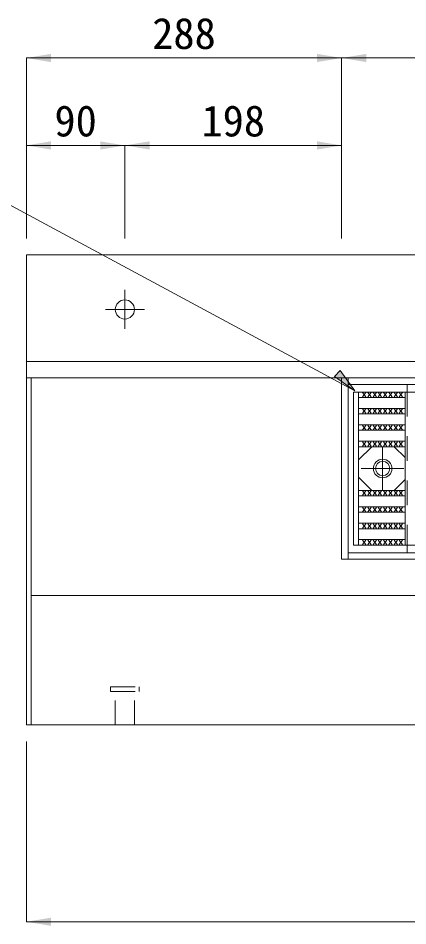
# Model space of a CAD drawing. Units: millimetres at full size. Extents: x -44570 to -19804, y 69050 to 91573.
# Drawn here: x -38657 to -38301, y 71888 to 72719 of the extents above; entities that cross this region are included whole.
import ezdxf
from ezdxf.enums import TextEntityAlignment as Align

# ---------------------------------------------------------------- set-up
doc = ezdxf.new("R2010")
doc.units = ezdxf.units.MM
doc.header["$LTSCALE"] = 30
doc.linetypes.add('USER1', pattern=[1.35, 0.75, -0.6])
doc.linetypes.add('USER2', pattern=[28.575, 19.05, -3.175, 3.175, -3.175])
for name, color, linetype, lineweight in [('側溝・本体', 7, 'Continuous', 20), ('寸法線', 7, 'Continuous', 9), ('本体', 2, 'Continuous', 9), ('ｲﾝｻｰﾄ', 3, 'USER1', 5), ('ｸﾞﾚｰﾁﾝｸﾞ', 7, 'Continuous', 5)]:
    doc.layers.add(name, color=color, linetype=linetype, lineweight=lineweight)
doc.styles.add('ＭＳ ゴシック', font='')
doc.styles.get('ＭＳ ゴシック').set_extended_font_data('MS Gothic')

# ---------------------------------------------------------------- blocks, each defined once
blk = doc.blocks.new('filled_arrow')
at = {"color": 0, "linetype": 'Continuous', "lineweight": -2}
blk.add_solid([(7.5, 1.25), (0, 0), (7.5, -1.25)], dxfattribs=at)

msp = doc.modelspace()

# ---------------------------------------------------------------- hatches: boundary and pattern name
at = {"layer": '寸法線'}
msp.add_hatch(color=256, dxfattribs=at).paths.add_polyline_path([(-38363.23, 72396.3), (-38349.97, 72377.74), (-38368.53, 72390.99)])

# ---------------------------------------------------------------- linework, layer by layer
at = {"layer": '側溝・本体', "lineweight": 9}
msp.add_line((-38645.47, 72072.24), (-38645.47, 72389.74), dxfattribs=at)
at = {"layer": '寸法線'}
for p, q in [((-38649.97, 72682.24), (-38361.97, 72682.24)), ((-38649.97, 72517.24), (-38649.97, 72682.24)), ((-38361.97, 72517.24), (-38361.97, 72682.24)), ((-38361.97, 72682.24), (-37939.97, 72682.24)), ((-38361.97, 72517.24), (-38361.97, 72682.24)), ((-38649.97, 72602.24), (-38559.97, 72602.24)), ((-38649.97, 72517.24), (-38649.97, 72602.24)), ((-38559.97, 72517.24), (-38559.97, 72602.24)), ((-38559.97, 72602.24), (-38361.97, 72602.24)), ((-38559.97, 72517.24), (-38559.97, 72602.24)), ((-38361.97, 72517.24), (-38361.97, 72602.24)), ((-38649.97, 72057.24), (-38649.97, 71892.24)), ((-38649.97, 71892.24), (-37651.97, 71892.24))]:
    msp.add_line(p, q, dxfattribs=at)
at = {"layer": '寸法線', "linetype": 'USER2'}
for p, q in [((-38559.97, 72470.09), (-38559.97, 72434.39)), ((-38577.82, 72452.24), (-38542.12, 72452.24)), ((-38324.47, 72326.24), (-38324.47, 72287.24)), ((-38304.97, 72306.74), (-38343.97, 72306.74))]:
    msp.add_line(p, q, dxfattribs=at)
at = {"layer": '寸法線'}
msp.add_lwpolyline([(-38349.97, 72377.74), (-38801.23, 72620.95), (-39279.63, 72620.95)], dxfattribs=at)
msp.add_lwpolyline([(-38363.23, 72396.3), (-38349.97, 72377.74), (-38368.53, 72390.99)], close=True, dxfattribs=at)
at = {"layer": '本体', "lineweight": 20}
for p, q in [((-38649.97, 72502.24), (-37651.97, 72502.24)), ((-38649.97, 72072.24), (-38649.97, 72502.24)), ((-38649.97, 72072.24), (-37651.97, 72072.24))]:
    msp.add_line(p, q, dxfattribs=at)
at = {"layer": '本体'}
for p, q in [((-38649.97, 72404.74), (-37651.97, 72404.74)), ((-38649.97, 72389.74), (-37651.97, 72389.74)), ((-38645.47, 72190.48), (-37656.47, 72190.48))]:
    msp.add_line(p, q, dxfattribs=at)
at = {"layer": 'ｲﾝｻｰﾄ'}
for p, q in [((-38573.09, 72102.86), (-38573.09, 72107.24)), ((-38573.09, 72107.24), (-38546.84, 72107.24)), ((-38573.09, 72102.86), (-38546.84, 72102.86)), ((-38568.72, 72072.24), (-38568.72, 72102.86)), ((-38551.22, 72072.24), (-38551.22, 72102.86)), ((-38546.84, 72102.86), (-38546.84, 72107.24))]:
    msp.add_line(p, q, dxfattribs=at)
at = {"layer": 'ｲﾝｻｰﾄ', "linetype": 'Continuous'}
msp.add_circle((-38559.97, 72452.24), 8.75, dxfattribs=at)
at = {"layer": 'ｸﾞﾚｰﾁﾝｸﾞ'}
for p, q in [((-38361.97, 72389.74), (-38361.97, 72223.74)), ((-38361.97, 72389.74), (-37940.97, 72389.74)), ((-38355.97, 72389.74), (-38355.97, 72223.74)), ((-38355.97, 72383.74), (-37945.97, 72383.74)), ((-38350.97, 72376.74), (-37950.97, 72376.74)), ((-38350.97, 72376.74), (-38350.97, 72236.74)), ((-38346.47, 72376.74), (-38346.47, 72236.74)), ((-38339.84, 72376.24), (-38342.84, 72372.24)), ((-38339.84, 72372.24), (-38342.84, 72376.24)), ((-38335.04, 72372.24), (-38338.04, 72376.24)), ((-38335.04, 72376.24), (-38338.04, 72372.24)), ((-38330.24, 72372.24), (-38333.24, 72376.24)), ((-38330.24, 72376.24), (-38333.24, 72372.24)), ((-38325.44, 72372.24), (-38328.44, 72376.24)), ((-38325.44, 72376.24), (-38328.44, 72372.24)), ((-38320.64, 72372.24), (-38323.64, 72376.24)), ((-38320.64, 72376.24), (-38323.64, 72372.24)), ((-38315.84, 72372.24), (-38318.84, 72376.24)), ((-38315.84, 72376.24), (-38318.84, 72372.24)), ((-38311.04, 72372.24), (-38314.04, 72376.24)), ((-38311.04, 72376.24), (-38314.04, 72372.24)), ((-38306.24, 72372.24), (-38309.24, 72376.24)), ((-38306.24, 72376.24), (-38309.24, 72372.24)), ((-38303.97, 72376.74), (-38303.97, 72236.74)), ((-38346.47, 72371.74), (-38303.97, 72371.74)), ((-38346.47, 72361.74), (-38303.97, 72361.74)), ((-38339.84, 72357.24), (-38342.84, 72361.24)), ((-38339.84, 72361.24), (-38342.84, 72357.24)), ((-38335.04, 72357.24), (-38338.04, 72361.24)), ((-38335.04, 72361.24), (-38338.04, 72357.24)), ((-38330.24, 72357.24), (-38333.24, 72361.24)), ((-38330.24, 72361.24), (-38333.24, 72357.24)), ((-38325.44, 72357.24), (-38328.44, 72361.24)), ((-38325.44, 72361.24), (-38328.44, 72357.24)), ((-38320.64, 72357.24), (-38323.64, 72361.24)), ((-38320.64, 72361.24), (-38323.64, 72357.24)), ((-38315.84, 72357.24), (-38318.84, 72361.24)), ((-38315.84, 72361.24), (-38318.84, 72357.24)), ((-38311.04, 72357.24), (-38314.04, 72361.24)), ((-38311.04, 72361.24), (-38314.04, 72357.24)), ((-38306.24, 72357.24), (-38309.24, 72361.24)), ((-38306.24, 72361.24), (-38309.24, 72357.24)), ((-38346.47, 72356.74), (-38303.97, 72356.74)), ((-38346.47, 72346.74), (-38303.97, 72346.74)), ((-38339.84, 72342.24), (-38342.84, 72346.24)), ((-38339.84, 72346.24), (-38342.84, 72342.24)), ((-38335.04, 72342.24), (-38338.04, 72346.24)), ((-38335.04, 72346.24), (-38338.04, 72342.24)), ((-38330.24, 72342.24), (-38333.24, 72346.24)), ((-38330.24, 72346.24), (-38333.24, 72342.24)), ((-38325.44, 72342.24), (-38328.44, 72346.24)), ((-38325.44, 72346.24), (-38328.44, 72342.24)), ((-38320.64, 72342.24), (-38323.64, 72346.24)), ((-38320.64, 72346.24), (-38323.64, 72342.24)), ((-38315.84, 72342.24), (-38318.84, 72346.24)), ((-38315.84, 72346.24), (-38318.84, 72342.24)), ((-38311.04, 72342.24), (-38314.04, 72346.24)), ((-38311.04, 72346.24), (-38314.04, 72342.24)), ((-38306.24, 72342.24), (-38309.24, 72346.24)), ((-38306.24, 72346.24), (-38309.24, 72342.24)), ((-38346.47, 72341.74), (-38303.97, 72341.74)), ((-38346.47, 72331.74), (-38303.97, 72331.74)), ((-38346.47, 72326.74), (-38303.97, 72326.74)), ((-38346.47, 72314.74), (-38334.47, 72326.74)), ((-38339.84, 72327.24), (-38342.84, 72331.24)), ((-38339.84, 72331.24), (-38342.84, 72327.24)), ((-38335.04, 72327.24), (-38338.04, 72331.24)), ((-38335.04, 72331.24), (-38338.04, 72327.24)), ((-38330.24, 72327.24), (-38333.24, 72331.24)), ((-38330.24, 72331.24), (-38333.24, 72327.24)), ((-38325.44, 72327.24), (-38328.44, 72331.24)), ((-38325.44, 72331.24), (-38328.44, 72327.24)), ((-38320.64, 72327.24), (-38323.64, 72331.24)), ((-38320.64, 72331.24), (-38323.64, 72327.24)), ((-38315.84, 72327.24), (-38318.84, 72331.24)), ((-38315.84, 72331.24), (-38318.84, 72327.24)), ((-38311.04, 72327.24), (-38314.04, 72331.24)), ((-38311.04, 72331.24), (-38314.04, 72327.24)), ((-38303.97, 72316.74), (-38313.97, 72326.74)), ((-38306.24, 72327.24), (-38309.24, 72331.24)), ((-38306.24, 72331.24), (-38309.24, 72327.24)), ((-38346.47, 72298.73), (-38334.47, 72286.74)), ((-38303.97, 72296.74), (-38313.97, 72286.74)), ((-38346.47, 72286.74), (-38303.97, 72286.74)), ((-38339.84, 72282.24), (-38342.84, 72286.24)), ((-38339.84, 72286.24), (-38342.84, 72282.24)), ((-38335.04, 72282.24), (-38338.04, 72286.24)), ((-38335.04, 72286.24), (-38338.04, 72282.24)), ((-38330.24, 72282.24), (-38333.24, 72286.24)), ((-38330.24, 72286.24), (-38333.24, 72282.24)), ((-38325.44, 72282.24), (-38328.44, 72286.24)), ((-38325.44, 72286.24), (-38328.44, 72282.24)), ((-38320.64, 72282.24), (-38323.64, 72286.24)), ((-38320.64, 72286.24), (-38323.64, 72282.24)), ((-38315.84, 72282.24), (-38318.84, 72286.24)), ((-38315.84, 72286.24), (-38318.84, 72282.24)), ((-38311.04, 72282.24), (-38314.04, 72286.24)), ((-38311.04, 72286.24), (-38314.04, 72282.24)), ((-38306.24, 72282.24), (-38309.24, 72286.24)), ((-38306.24, 72286.24), (-38309.24, 72282.24)), ((-38346.47, 72281.74), (-38303.97, 72281.74)), ((-38346.47, 72271.74), (-38303.97, 72271.74)), ((-38339.84, 72267.24), (-38342.84, 72271.24)), ((-38339.84, 72271.24), (-38342.84, 72267.24)), ((-38335.04, 72267.24), (-38338.04, 72271.24)), ((-38335.04, 72271.24), (-38338.04, 72267.24)), ((-38330.24, 72267.24), (-38333.24, 72271.24)), ((-38330.24, 72271.24), (-38333.24, 72267.24)), ((-38325.44, 72267.24), (-38328.44, 72271.24)), ((-38325.44, 72271.24), (-38328.44, 72267.24)), ((-38320.64, 72267.24), (-38323.64, 72271.24)), ((-38320.64, 72271.24), (-38323.64, 72267.24)), ((-38315.84, 72267.24), (-38318.84, 72271.24)), ((-38315.84, 72271.24), (-38318.84, 72267.24)), ((-38311.04, 72267.24), (-38314.04, 72271.24)), ((-38311.04, 72271.24), (-38314.04, 72267.24)), ((-38306.24, 72267.24), (-38309.24, 72271.24)), ((-38306.24, 72271.24), (-38309.24, 72267.24)), ((-38346.47, 72266.74), (-38303.97, 72266.74)), ((-38346.47, 72256.74), (-38303.97, 72256.74)), ((-38346.47, 72251.74), (-38303.97, 72251.74)), ((-38339.84, 72252.24), (-38342.84, 72256.24)), ((-38339.84, 72256.24), (-38342.84, 72252.24)), ((-38335.04, 72252.24), (-38338.04, 72256.24)), ((-38335.04, 72256.24), (-38338.04, 72252.24)), ((-38330.24, 72252.24), (-38333.24, 72256.24)), ((-38330.24, 72256.24), (-38333.24, 72252.24)), ((-38325.44, 72252.24), (-38328.44, 72256.24)), ((-38325.44, 72256.24), (-38328.44, 72252.24)), ((-38320.64, 72252.24), (-38323.64, 72256.24)), ((-38320.64, 72256.24), (-38323.64, 72252.24)), ((-38315.84, 72252.24), (-38318.84, 72256.24)), ((-38315.84, 72256.24), (-38318.84, 72252.24)), ((-38311.04, 72252.24), (-38314.04, 72256.24)), ((-38311.04, 72256.24), (-38314.04, 72252.24)), ((-38306.24, 72252.24), (-38309.24, 72256.24)), ((-38306.24, 72256.24), (-38309.24, 72252.24)), ((-38350.97, 72236.74), (-37950.97, 72236.74)), ((-38346.47, 72241.74), (-38303.97, 72241.74)), ((-38339.84, 72237.24), (-38342.84, 72241.24)), ((-38339.84, 72241.24), (-38342.84, 72237.24)), ((-38335.04, 72237.24), (-38338.04, 72241.24)), ((-38335.04, 72241.24), (-38338.04, 72237.24)), ((-38330.24, 72237.24), (-38333.24, 72241.24)), ((-38330.24, 72241.24), (-38333.24, 72237.24)), ((-38325.44, 72237.24), (-38328.44, 72241.24)), ((-38325.44, 72241.24), (-38328.44, 72237.24)), ((-38320.64, 72237.24), (-38323.64, 72241.24)), ((-38320.64, 72241.24), (-38323.64, 72237.24)), ((-38315.84, 72237.24), (-38318.84, 72241.24)), ((-38315.84, 72241.24), (-38318.84, 72237.24)), ((-38311.04, 72237.24), (-38314.04, 72241.24)), ((-38311.04, 72241.24), (-38314.04, 72237.24)), ((-38306.24, 72237.24), (-38309.24, 72241.24)), ((-38306.24, 72241.24), (-38309.24, 72237.24)), ((-38355.97, 72229.74), (-37945.97, 72229.74)), ((-38361.97, 72223.74), (-37939.97, 72223.74))]:
    msp.add_line(p, q, dxfattribs=at)
at = {"layer": 'ｸﾞﾚｰﾁﾝｸﾞ', "lineweight": 9}
for p, q in [((-38301.97, 72383.74), (-38301.97, 72376.74)), ((-38301.97, 72236.74), (-38301.97, 72229.74))]:
    msp.add_line(p, q, dxfattribs=at)
at = {"layer": 'ｸﾞﾚｰﾁﾝｸﾞ', "linetype": 'USER1', "lineweight": 9}
msp.add_line((-38301.97, 72376.74), (-38301.97, 72236.74), dxfattribs=at)
at = {"layer": 'ｸﾞﾚｰﾁﾝｸﾞ'}
for radius in [8.5, 6.5]:
    msp.add_circle((-38324.47, 72306.74), radius, dxfattribs=at)

# ---------------------------------------------------------------- block references
at = {"layer": '寸法線', "xscale": 3, "yscale": 3}
for p in [(-38649.97, 72682.24), (-38361.97, 72682.24), (-38649.97, 72602.24), (-38559.97, 72602.24), (-38649.97, 71892.24)]:
    msp.add_blockref('filled_arrow', p, dxfattribs=at)
at = {"layer": '寸法線'}
for p, xscale, yscale, rotation in [((-38361.97, 72682.24), 3, 3, 180), ((-38559.97, 72602.24), 3, 3, 180), ((-38361.97, 72602.24), 3, 3, 180), ((-38349.97, 72377.74), 0.2, 0.2, 151.7)]:
    msp.add_blockref('filled_arrow', p, dxfattribs=dict(at, xscale=xscale, yscale=yscale, rotation=rotation))

# ---------------------------------------------------------------- texts
at = {"layer": '寸法線', "style": 'ＭＳ ゴシック'}
for s, p in [('288', (-38505.97, 72704.74)), ('90', (-38604.97, 72624.74)), ('198', (-38460.97, 72624.74))]:
    msp.add_text(s, height=28.48, dxfattribs=at).set_placement(p, align=Align.MIDDLE_CENTER)

doc.saveas('drawing.dxf')
